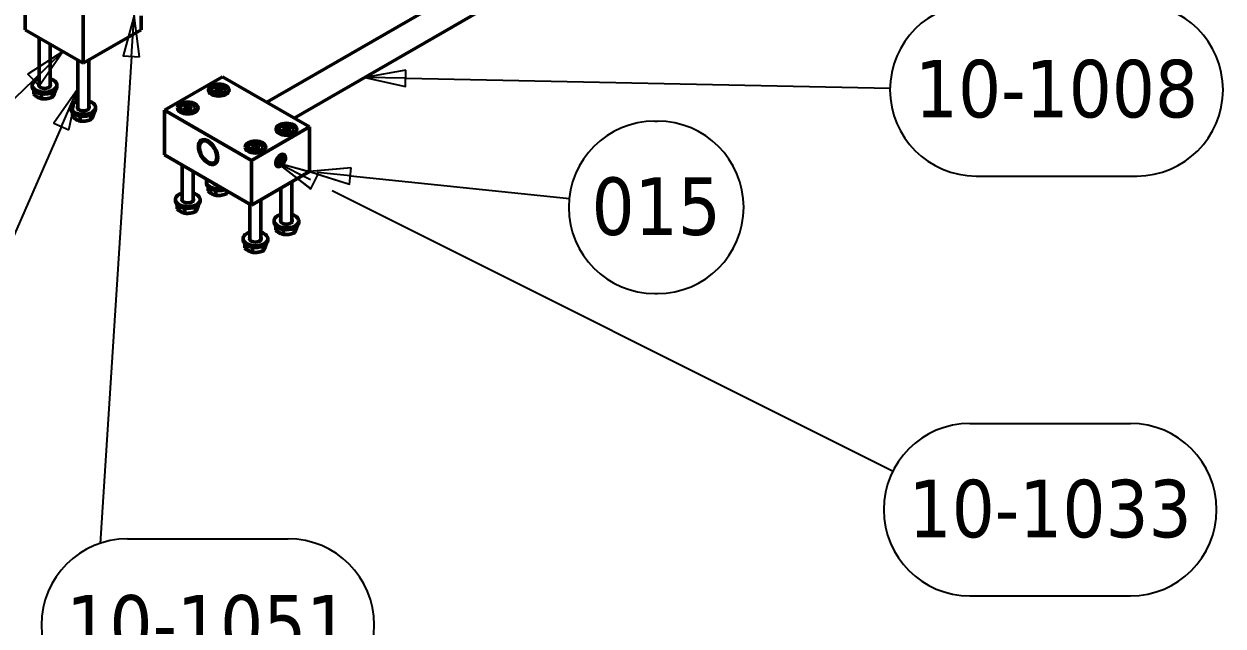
# Model space of a CAD drawing. Header units: millimetres. Extents: x -1346 to 2520, y -2365 to 1874.
# Drawn here: x 1532.6 to 1970.9, y 461.4 to 681.4 of the extents above; entities that cross this region are included whole.
import ezdxf

# ---------------------------------------------------------------- set-up
doc = ezdxf.new("R2010")
doc.units = ezdxf.units.MM
doc.header["$LTSCALE"] = 6
doc.layers.add('Symbol (ISO)', color=7, linetype='Continuous', lineweight=25)
doc.layers.add('Visible (ISO)', color=7, linetype='Continuous', lineweight=50)
doc.styles.add('Note Text (ISO)', font='tahoma.ttf')

# ---------------------------------------------------------------- blocks, each defined once
blk = doc.blocks.new('Balloon14')
at = {"layer": 'Symbol (ISO)'}
for p, q in [((293.874, 107.647), (294.033, 107.647)), ((275.321, 104.314), (273.292, 104.523)), ((275.372, 104.811), (273.339, 104.619)), ((275.269, 103.817), (275.372, 104.811)), ((273.251, 104.442), (275.269, 103.817)), ((275.321, 104.314), (288.671, 102.935)), ((293.874, 97.147), (294.033, 97.147))]:
    blk.add_line(p, q, dxfattribs=at)
at = {"layer": 'Symbol (ISO)', "flags": 128}
blk.add_lwpolyline([(275.372, 104.811), (272.834, 104.571), (275.269, 103.817), (275.372, 104.811)], dxfattribs=at)
at = {"layer": 'Symbol (ISO)'}
for centre, start, end in [((293.874, 102.397), 90, 270), ((294.033, 102.397), 270, 90)]:
    blk.add_arc(centre, 5.25, start, end, dxfattribs=at)
blk.add_solid([(275.372, 104.811), (272.834, 104.571), (275.269, 103.817), (275.372, 104.811)], dxfattribs=at)
at = {"layer": 'Symbol (ISO)', "insert": (293.954, 102.434), "char_height": 3.5, "attachment_point": 5, "style": 'Note Text (ISO)'}
blk.add_mtext('015', dxfattribs=at)
blk = doc.blocks.new('Balloon15')
at = {"layer": 'Symbol (ISO)'}
for p, q in [((272.884, 104.082), (270.887, 105.081)), ((272.929, 104.524), (270.887, 105.081)), ((270.887, 105.081), (272.831, 103.569)), ((272.835, 103.565), (272.899, 103.515)), ((272.899, 103.515), (272.92, 103.557)), ((274.198, 103.425), (308.386, 86.32)), ((313.065, 89.229), (322.852, 89.229)), ((313.065, 78.729), (322.852, 78.729))]:
    blk.add_line(p, q, dxfattribs=at)
at = {"layer": 'Symbol (ISO)', "flags": 128}
blk.add_lwpolyline([(273.347, 104.41), (270.887, 105.081), (272.899, 103.515), (273.347, 104.41)], dxfattribs=at)
at = {"layer": 'Symbol (ISO)'}
for centre, start, end in [((313.065, 83.979), 90, 270), ((322.852, 83.979), 270, 90)]:
    blk.add_arc(centre, 5.25, start, end, dxfattribs=at)
blk.add_solid([(273.347, 104.41), (270.887, 105.081), (272.899, 103.515), (273.347, 104.41)], dxfattribs=at)
at = {"layer": 'Symbol (ISO)', "insert": (317.959, 84.016), "char_height": 3.5, "attachment_point": 5, "style": 'Note Text (ISO)'}
blk.add_mtext('10-1033', dxfattribs=at)
blk = doc.blocks.new('Balloon16')
at = {"layer": 'Symbol (ISO)'}
for p, q in [((313.447, 114.805), (323.241, 114.805)), ((278.705, 110.761), (276.195, 110.312)), ((278.685, 109.762), (278.705, 110.761)), ((278.695, 110.261), (276.195, 110.312)), ((276.195, 110.312), (278.685, 109.762)), ((278.695, 110.261), (308.207, 109.661)), ((313.447, 104.305), (323.241, 104.305))]:
    blk.add_line(p, q, dxfattribs=at)
at = {"layer": 'Symbol (ISO)', "flags": 128}
blk.add_lwpolyline([(278.705, 110.761), (276.195, 110.312), (278.685, 109.762), (278.705, 110.761)], dxfattribs=at)
at = {"layer": 'Symbol (ISO)'}
for centre, start, end in [((313.447, 109.555), 90, 270), ((323.241, 109.555), 270, 90)]:
    blk.add_arc(centre, 5.25, start, end, dxfattribs=at)
blk.add_solid([(278.705, 110.761), (276.195, 110.312), (278.685, 109.762), (278.705, 110.761)], dxfattribs=at)
at = {"layer": 'Symbol (ISO)', "insert": (318.344, 109.595), "char_height": 3.5, "attachment_point": 5, "style": 'Note Text (ISO)'}
blk.add_mtext('10-1008', dxfattribs=at)
blk = doc.blocks.new('Balloon21')
at = {"layer": 'Symbol (ISO)'}
for p, q in [((257.798, 111.891), (255.654, 110.511)), ((256.002, 110.152), (257.798, 111.891)), ((256.35, 109.792), (257.798, 111.891)), ((255.654, 110.511), (256.35, 109.792)), ((256.002, 110.152), (236.019, 90.798)), ((232.262, 92.409), (232.102, 92.409)), ((232.262, 81.909), (232.102, 81.909))]:
    blk.add_line(p, q, dxfattribs=at)
at = {"layer": 'Symbol (ISO)', "flags": 128}
blk.add_lwpolyline([(256.35, 109.792), (257.798, 111.891), (255.654, 110.511), (256.35, 109.792)], dxfattribs=at)
at = {"layer": 'Symbol (ISO)'}
for centre, start, end in [((232.102, 87.159), 90, 270), ((232.262, 87.159), 270, 90)]:
    blk.add_arc(centre, 5.25, start, end, dxfattribs=at)
blk.add_solid([(256.35, 109.792), (257.798, 111.891), (255.654, 110.511), (256.35, 109.792)], dxfattribs=at)
at = {"layer": 'Symbol (ISO)', "insert": (232.182, 87.196), "char_height": 3.5, "attachment_point": 5, "style": 'Note Text (ISO)'}
blk.add_mtext('019', dxfattribs=at)
blk = doc.blocks.new('Balloon30')
at = {"layer": 'Symbol (ISO)'}
for p, q in [((258.709, 109.608), (257.25, 107.517)), ((257.708, 107.317), (258.709, 109.608)), ((258.167, 107.117), (258.709, 109.608)), ((257.25, 107.517), (258.167, 107.117)), ((257.708, 107.317), (244.494, 77.071)), ((242.4, 77.527), (232.614, 77.527)), ((242.4, 67.027), (232.612, 67.027)), ((242.4, 67.027), (232.614, 67.027)), ((242.4, 56.527), (232.612, 56.527)), ((242.4, 56.527), (232.614, 56.527)), ((242.4, 46.027), (232.614, 46.027))]:
    blk.add_line(p, q, dxfattribs=at)
at = {"layer": 'Symbol (ISO)', "flags": 128}
blk.add_lwpolyline([(258.167, 107.117), (258.709, 109.608), (257.25, 107.517), (258.167, 107.117)], dxfattribs=at)
at = {"layer": 'Symbol (ISO)'}
for centre, start, end in [((232.614, 72.277), 90, 270), ((242.4, 72.277), 270, 90), ((232.612, 61.777), 90, 270), ((242.4, 61.777), 270, 90), ((232.614, 51.277), 90, 270), ((242.4, 51.277), 270, 90)]:
    blk.add_arc(centre, 5.25, start, end, dxfattribs=at)
blk.add_solid([(258.167, 107.117), (258.709, 109.608), (257.25, 107.517), (258.167, 107.117)], dxfattribs=at)
at = {"layer": 'Symbol (ISO)', "char_height": 3.5, "attachment_point": 5, "style": 'Note Text (ISO)'}
for s, insert in [('10-1047', (237.507, 72.314)), ('10-1013', (237.506, 61.814)), ('10-1014', (237.507, 51.314))]:
    blk.add_mtext(s, dxfattribs=dict(at, insert=insert))
blk = doc.blocks.new('Balloon31')
at = {"layer": 'Symbol (ISO)'}
for p, q in [((262.134, 114.087), (261.476, 111.624)), ((261.975, 111.592), (262.134, 114.087)), ((262.474, 111.56), (262.134, 114.087)), ((261.975, 111.592), (260.081, 81.923)), ((261.476, 111.624), (262.474, 111.56)), ((261.741, 82.203), (271.527, 82.203)), ((261.741, 71.703), (271.527, 71.703)), ((261.741, 71.703), (271.529, 71.703)), ((261.741, 61.203), (271.529, 61.203)), ((261.741, 61.203), (271.529, 61.203)), ((261.741, 50.703), (271.529, 50.703))]:
    blk.add_line(p, q, dxfattribs=at)
at = {"layer": 'Symbol (ISO)', "flags": 128}
blk.add_lwpolyline([(262.474, 111.56), (262.134, 114.087), (261.476, 111.624), (262.474, 111.56)], dxfattribs=at)
at = {"layer": 'Symbol (ISO)'}
for centre, start, end in [((261.741, 76.953), 90, 270), ((271.527, 76.953), 270, 90), ((261.741, 66.453), 90, 270), ((271.529, 66.453), 270, 90), ((261.741, 55.953), 90, 270), ((271.529, 55.953), 270, 90)]:
    blk.add_arc(centre, 5.25, start, end, dxfattribs=at)
blk.add_solid([(262.474, 111.56), (262.134, 114.087), (261.476, 111.624), (262.474, 111.56)], dxfattribs=at)
at = {"layer": 'Symbol (ISO)', "char_height": 3.5, "attachment_point": 5, "style": 'Note Text (ISO)'}
for s, insert in [('10-1051', (266.634, 76.99)), ('10-1036', (266.635, 66.49)), ('10-1035', (266.635, 55.99))]:
    blk.add_mtext(s, dxfattribs=dict(at, insert=insert))

msp = doc.modelspace()

# ---------------------------------------------------------------- linework, layer by layer
at = {"layer": 'Visible (ISO)'}
for p, q in [((1533.04, 703.78), (1533.04, 679.28)), ((1621.4, 652.77), (1692.98, 694.09)), ((1554.26, 667.03), (1554.26, 691.53)), ((1631.4, 646.99), (1702.98, 688.32)), ((1575.47, 679.28), (1575.47, 684.43)), ((1533.04, 679.28), (1554.26, 667.03)), ((1538.11, 676.35), (1538.11, 658.6)), ((1575.47, 679.28), (1554.26, 667.03)), ((1542.11, 674.04), (1542.11, 658.6)), ((1552.26, 668.19), (1552.26, 650.44)), ((1556.26, 668.19), (1556.26, 650.44)), ((1605.18, 662.13), (1583.97, 649.88)), ((1637, 643.75), (1605.18, 662.13)), ((1535.61, 659.06), (1535.61, 658.4)), ((1544.61, 659.06), (1544.61, 658.4)), ((1602.37, 657.44), (1603.4, 658.03)), ((1603.4, 656.81), (1603.4, 658.03)), ((1603.4, 658.03), (1604.79, 657.82)), ((1604.79, 656.8), (1604.79, 657.82)), ((1604.79, 657.82), (1605.16, 657.01)), ((1536.17, 655.78), (1536.17, 657.15)), ((1538.92, 654.08), (1538.92, 655.66)), ((1542.86, 654.6), (1542.86, 656.18)), ((1544.05, 656.83), (1544.05, 657.15)), ((1602.75, 656.64), (1602.37, 657.44)), ((1604.14, 656.42), (1602.75, 656.64)), ((1605.16, 657.01), (1604.14, 656.42)), ((1549.76, 650.89), (1549.76, 650.24)), ((1550.32, 647.62), (1550.32, 648.98)), ((1558.19, 648.66), (1558.19, 648.98)), ((1558.76, 650.89), (1558.76, 650.24)), ((1583.97, 649.88), (1583.97, 633.55)), ((1615.79, 631.51), (1583.97, 649.88)), ((1591.06, 650.91), (1592.08, 651.5)), ((1591.43, 650.11), (1591.06, 650.91)), ((1592.83, 649.89), (1591.43, 650.11)), ((1592.08, 650.28), (1592.08, 651.5)), ((1592.08, 651.5), (1593.48, 651.28)), ((1593.85, 650.48), (1592.83, 649.89)), ((1593.48, 650.26), (1593.48, 651.28)), ((1593.48, 651.28), (1593.85, 650.48)), ((1553.07, 645.91), (1553.07, 647.49)), ((1557.01, 646.43), (1557.01, 648.01)), ((1637, 643.75), (1615.79, 631.51)), ((1627.12, 643.15), (1628.14, 643.74)), ((1627.5, 642.35), (1627.12, 643.15)), ((1628.89, 642.13), (1627.5, 642.35)), ((1628.14, 642.52), (1628.14, 643.74)), ((1628.14, 643.74), (1629.54, 643.53)), ((1629.91, 642.72), (1628.89, 642.13)), ((1629.54, 642.51), (1629.54, 643.53)), ((1629.54, 643.53), (1629.91, 642.72)), ((1637, 627.42), (1637, 643.75)), ((1596.7, 636.41), (1596.7, 636.81)), ((1615.81, 636.62), (1616.83, 637.21)), ((1616.18, 635.82), (1615.81, 636.62)), ((1617.58, 635.6), (1616.18, 635.82)), ((1616.83, 635.99), (1616.83, 637.21)), ((1616.83, 637.21), (1618.22, 637)), ((1618.6, 636.19), (1617.58, 635.6)), ((1618.22, 635.97), (1618.22, 637)), ((1618.22, 637), (1618.6, 636.19)), ((1583.97, 633.55), (1615.79, 615.18)), ((1615.79, 615.18), (1615.79, 631.51)), ((1625.86, 631.39), (1626.74, 632.49)), ((1625.86, 630.21), (1625.86, 631.39)), ((1626.33, 631.98), (1627.63, 631.23)), ((1626.74, 632.49), (1627.63, 632.41)), ((1627.63, 632.41), (1627.63, 631.23)), ((1628.16, 632.13), (1628.16, 632.53)), ((1590.46, 629.8), (1590.46, 616.76)), ((1594.46, 627.49), (1594.46, 616.76)), ((1599.88, 630.89), (1600.23, 630.69)), ((1637, 627.42), (1615.79, 615.18)), ((1625.86, 630.64), (1626.74, 630.13)), ((1626.74, 630.13), (1625.86, 630.21)), ((1626.74, 629.67), (1626.4, 629.47)), ((1627.63, 631.23), (1626.74, 630.13)), ((1599.27, 623.1), (1599.27, 623.75)), ((1630.52, 623.68), (1630.52, 609.01)), ((1599.87, 621.8), (1599.87, 620.4)), ((1602.72, 620.33), (1602.72, 618.75)), ((1606.63, 620.47), (1606.63, 619.35)), ((1626.52, 621.37), (1626.52, 609.01)), ((1587.96, 616.57), (1587.96, 617.22)), ((1588.55, 615.27), (1588.55, 613.86)), ((1591.41, 613.8), (1591.41, 612.21)), ((1595.31, 614.4), (1595.31, 612.82)), ((1596.36, 615.27), (1596.36, 615.07)), ((1596.96, 616.57), (1596.96, 617.22)), ((1615.2, 615.52), (1615.2, 602.47)), ((1619.2, 617.15), (1619.2, 602.47)), ((1624.02, 608.81), (1624.02, 609.46)), ((1633.02, 608.81), (1633.02, 609.46)), ((1624.61, 607.52), (1624.61, 606.11)), ((1627.47, 606.04), (1627.47, 604.46)), ((1631.38, 606.64), (1631.38, 605.06)), ((1632.42, 607.52), (1632.42, 607.31)), ((1612.7, 602.28), (1612.7, 602.93)), ((1613.3, 600.98), (1613.3, 599.57)), ((1621.11, 600.98), (1621.11, 600.78)), ((1621.7, 602.28), (1621.7, 602.93)), ((1616.16, 599.51), (1616.16, 597.92)), ((1620.06, 600.11), (1620.06, 598.53))]:
    msp.add_line(p, q, dxfattribs=at)
for centre, major_axis, start_param, end_param in [((1540.11, 659.06), (-4.5, 0), 5.172943, 10.53502), ((1540.11, 658.4), (-4.5, 0), 0, 3.141593), ((1540.11, 659.06), (2.15, 0), 2.765842, 6.658936), ((1540.11, 658.4), (-2.15, 0), 5.907435, 6.016941), ((1540.11, 658.4), (2.15, 0), 0.266244, 0.37575), ((1554.26, 650.89), (-4.5, 0), 5.172943, 10.53502), ((1554.26, 650.24), (-4.5, 0), 0, 3.141593), ((1554.26, 650.89), (2.15, 0), 2.765842, 6.658936), ((1554.26, 650.24), (-2.15, 0), 5.907435, 6.016941), ((1554.26, 650.24), (2.15, 0), 0.266244, 0.37575), ((1600.23, 634.77), (-2.5, 4.33), 0.07077, 0.785398), ((1626.4, 631.51), (1.25, 2.17), 5.497787, 10.210176), ((1600.23, 634.77), (2.5, -4.33), 5.497787, 6.212416), ((1603.77, 623.75), (-4.5, 0), 5.958341, 8.178826), ((1603.77, 623.1), (-4.5, 0), 0, 2.086262), ((1603.77, 623.75), (-2.15, 0), 0.409648, 1.161148), ((1592.46, 617.22), (4.5, 0), 2.03135, 7.393428), ((1592.46, 616.57), (4.5, 0), 3.141593, 6.283185), ((1592.46, 617.22), (2.15, 0), 2.765842, 6.658936), ((1592.46, 616.57), (-2.15, 0), 5.907435, 6.016941), ((1592.46, 616.57), (2.15, 0), 0.266244, 0.37575), ((1628.52, 609.46), (4.5, 0), 2.03135, 7.393428), ((1628.52, 609.46), (2.15, 0), 2.765842, 6.658936), ((1617.2, 602.93), (4.5, 0), 2.03135, 7.393428), ((1628.52, 608.81), (4.5, 0), 3.141593, 6.283185), ((1628.52, 608.81), (-2.15, 0), 5.907435, 6.016941), ((1628.52, 608.81), (2.15, 0), 0.266244, 0.37575), ((1617.2, 602.28), (4.5, 0), 3.141593, 6.283185), ((1617.2, 602.93), (2.15, 0), 2.765842, 6.658936), ((1617.2, 602.28), (-2.15, 0), 5.907435, 6.016941), ((1617.2, 602.28), (2.15, 0), 0.266244, 0.37575)]:
    msp.add_ellipse(centre, major_axis=major_axis, ratio=0.57735, start_param=start_param, end_param=end_param, dxfattribs=at)
for centre, major_axis in [((1603.77, 657.23), (-3.77, 0)), ((1603.77, 657.23), (2.75, 0)), ((1592.46, 650.69), (-3.77, 0)), ((1592.46, 650.69), (2.75, 0)), ((1628.52, 642.94), (-3.77, 0)), ((1628.52, 642.94), (2.75, 0)), ((1599.88, 634.57), (-2.5, 4.33)), ((1599.88, 634.57), (2.25, -3.9)), ((1617.2, 636.41), (-3.77, 0)), ((1617.2, 636.41), (2.75, 0)), ((1626.74, 631.31), (1, 1.74))]:
    msp.add_ellipse(centre, major_axis=major_axis, ratio=0.57735, dxfattribs=at)
for points, weights in [([(1536.17, 655.78), (1537.55, 654.45), (1538.92, 654.08)], [1, 1.15470053838, 1]), ([(1538.92, 655.66), (1538.76, 655.82), (1538.61, 655.96)], [1, 1.01607695526, 1.02881237735]), ([(1539.43, 655.84), (1539.18, 655.76), (1538.92, 655.66)], [1.03186214386, 1.01803316593, 1]), ([(1538.92, 654.08), (1540.89, 653.86), (1542.86, 654.6)], [1, 1.15470053838, 1]), ([(1542.86, 656.18), (1542.69, 656.2), (1542.53, 656.21)], [1, 1.01181590308, 1.02182682775]), ([(1542.86, 654.6), (1543.46, 655.23), (1544.05, 656.83)], [1, 1.15470053838, 1]), ([(1542.94, 656.38), (1542.9, 656.28), (1542.86, 656.18)], [1.01675238718, 1.00888668408, 1]), ([(1603.4, 656.81), (1603.25, 656.68), (1603.12, 656.58)], [1, 1.03917061523, 1.05850500864]), ([(1604.41, 656.58), (1603.93, 656.59), (1603.4, 656.81)], [1.05886467072, 1.11516383842, 1]), ([(1592.08, 650.28), (1591.94, 650.14), (1591.81, 650.05)], [1, 1.03917061523, 1.05850500864]), ([(1593.1, 650.05), (1592.62, 650.06), (1592.08, 650.28)], [1.05886467072, 1.11516383842, 1]), ([(1550.32, 647.62), (1551.69, 646.29), (1553.07, 645.91)], [1, 1.15470053838, 1]), ([(1553.07, 647.49), (1552.9, 647.65), (1552.75, 647.79)], [1, 1.01607695526, 1.02881237735]), ([(1553.57, 647.67), (1553.33, 647.59), (1553.07, 647.49)], [1.03186214386, 1.01803316593, 1]), ([(1553.07, 645.91), (1555.04, 645.69), (1557.01, 646.43)], [1, 1.15470053838, 1]), ([(1557.01, 648.01), (1556.83, 648.03), (1556.67, 648.05)], [1, 1.01181590308, 1.02182682775]), ([(1557.01, 646.43), (1557.6, 647.07), (1558.19, 648.66)], [1, 1.15470053838, 1]), ([(1557.08, 648.22), (1557.04, 648.12), (1557.01, 648.01)], [1.01675238718, 1.00888668408, 1]), ([(1628.14, 642.52), (1628, 642.39), (1627.87, 642.29)], [1, 1.03917061523, 1.05850500864]), ([(1629.16, 642.29), (1628.68, 642.3), (1628.14, 642.52)], [1.05886467072, 1.11516383842, 1]), ([(1616.83, 635.99), (1616.69, 635.86), (1616.56, 635.76)], [1, 1.03917061523, 1.05850500864]), ([(1617.85, 635.76), (1617.37, 635.77), (1616.83, 635.99)], [1.05886467072, 1.11516383842, 1]), ([(1599.87, 620.4), (1601.29, 619.09), (1602.72, 618.75)], [1, 1.15470053838, 1]), ([(1602.72, 620.33), (1602.55, 620.49), (1602.39, 620.62)], [1, 1.01647240799, 1.02943687441]), ([(1603.23, 620.52), (1602.98, 620.43), (1602.72, 620.33)], [1.03214521697, 1.01821801946, 1]), ([(1602.72, 618.75), (1604.67, 618.57), (1606.63, 619.35)], [1, 1.15470053838, 1]), ([(1606.63, 619.35), (1606.9, 619.68), (1607.13, 620.18)], [1, 1.0741101123, 1.07721454094]), ([(1588.55, 613.86), (1589.98, 612.56), (1591.41, 612.21)], [1, 1.15470053838, 1]), ([(1591.41, 613.8), (1591.24, 613.95), (1591.07, 614.09)], [1, 1.01647240799, 1.02943687441]), ([(1591.92, 613.99), (1591.67, 613.9), (1591.41, 613.8)], [1.03214521697, 1.01821801946, 1]), ([(1595.31, 614.4), (1595.16, 614.42), (1595, 614.42)], [1, 1.01094806049, 1.02034654617]), ([(1595.31, 612.82), (1595.84, 613.47), (1596.36, 615.07)], [1, 1.15470053838, 1]), ([(1595.38, 614.59), (1595.34, 614.5), (1595.31, 614.4)], [1.01538838448, 1.00812044569, 1]), ([(1591.41, 612.21), (1593.36, 612.04), (1595.31, 612.82)], [1, 1.15470053838, 1]), ([(1624.61, 606.11), (1626.04, 604.81), (1627.47, 604.46)], [1, 1.15470053838, 1]), ([(1627.47, 606.04), (1627.3, 606.2), (1627.14, 606.34)], [1, 1.01647240799, 1.02943687441]), ([(1627.98, 606.23), (1627.73, 606.14), (1627.47, 606.04)], [1.03214521697, 1.01821801946, 1]), ([(1627.47, 604.46), (1629.42, 604.28), (1631.38, 605.06)], [1, 1.15470053838, 1]), ([(1631.38, 606.64), (1631.22, 606.66), (1631.07, 606.67)], [1, 1.01094806049, 1.02034654617]), ([(1631.38, 605.06), (1631.9, 605.71), (1632.42, 607.31)], [1, 1.15470053838, 1]), ([(1631.44, 606.83), (1631.41, 606.74), (1631.38, 606.64)], [1.01538838448, 1.00812044569, 1]), ([(1620.06, 598.53), (1620.58, 599.18), (1621.11, 600.78)], [1, 1.15470053838, 1]), ([(1613.3, 599.57), (1614.73, 598.27), (1616.16, 597.92)], [1, 1.15470053838, 1]), ([(1616.16, 599.51), (1615.99, 599.67), (1615.82, 599.8)], [1, 1.01647240799, 1.02943687441]), ([(1616.66, 599.7), (1616.42, 599.61), (1616.16, 599.51)], [1.03214521697, 1.01821801946, 1]), ([(1616.16, 597.92), (1618.11, 597.75), (1620.06, 598.53)], [1, 1.15470053838, 1]), ([(1620.06, 600.11), (1619.9, 600.13), (1619.75, 600.14)], [1, 1.01094806049, 1.02034654617]), ([(1620.12, 600.3), (1620.09, 600.21), (1620.06, 600.11)], [1.01538838448, 1.00812044569, 1])]:
    msp.add_rational_spline(points, weights, degree=2, dxfattribs=at)

# ---------------------------------------------------------------- block references
at = {"layer": 'Symbol (ISO)', "xscale": 6, "yscale": 6, "zscale": 6}
for name in ['Balloon16', 'Balloon31', 'Balloon21', 'Balloon30', 'Balloon14', 'Balloon15']:
    msp.add_blockref(name, (0, 0), dxfattribs=at)

doc.saveas('drawing.dxf')
